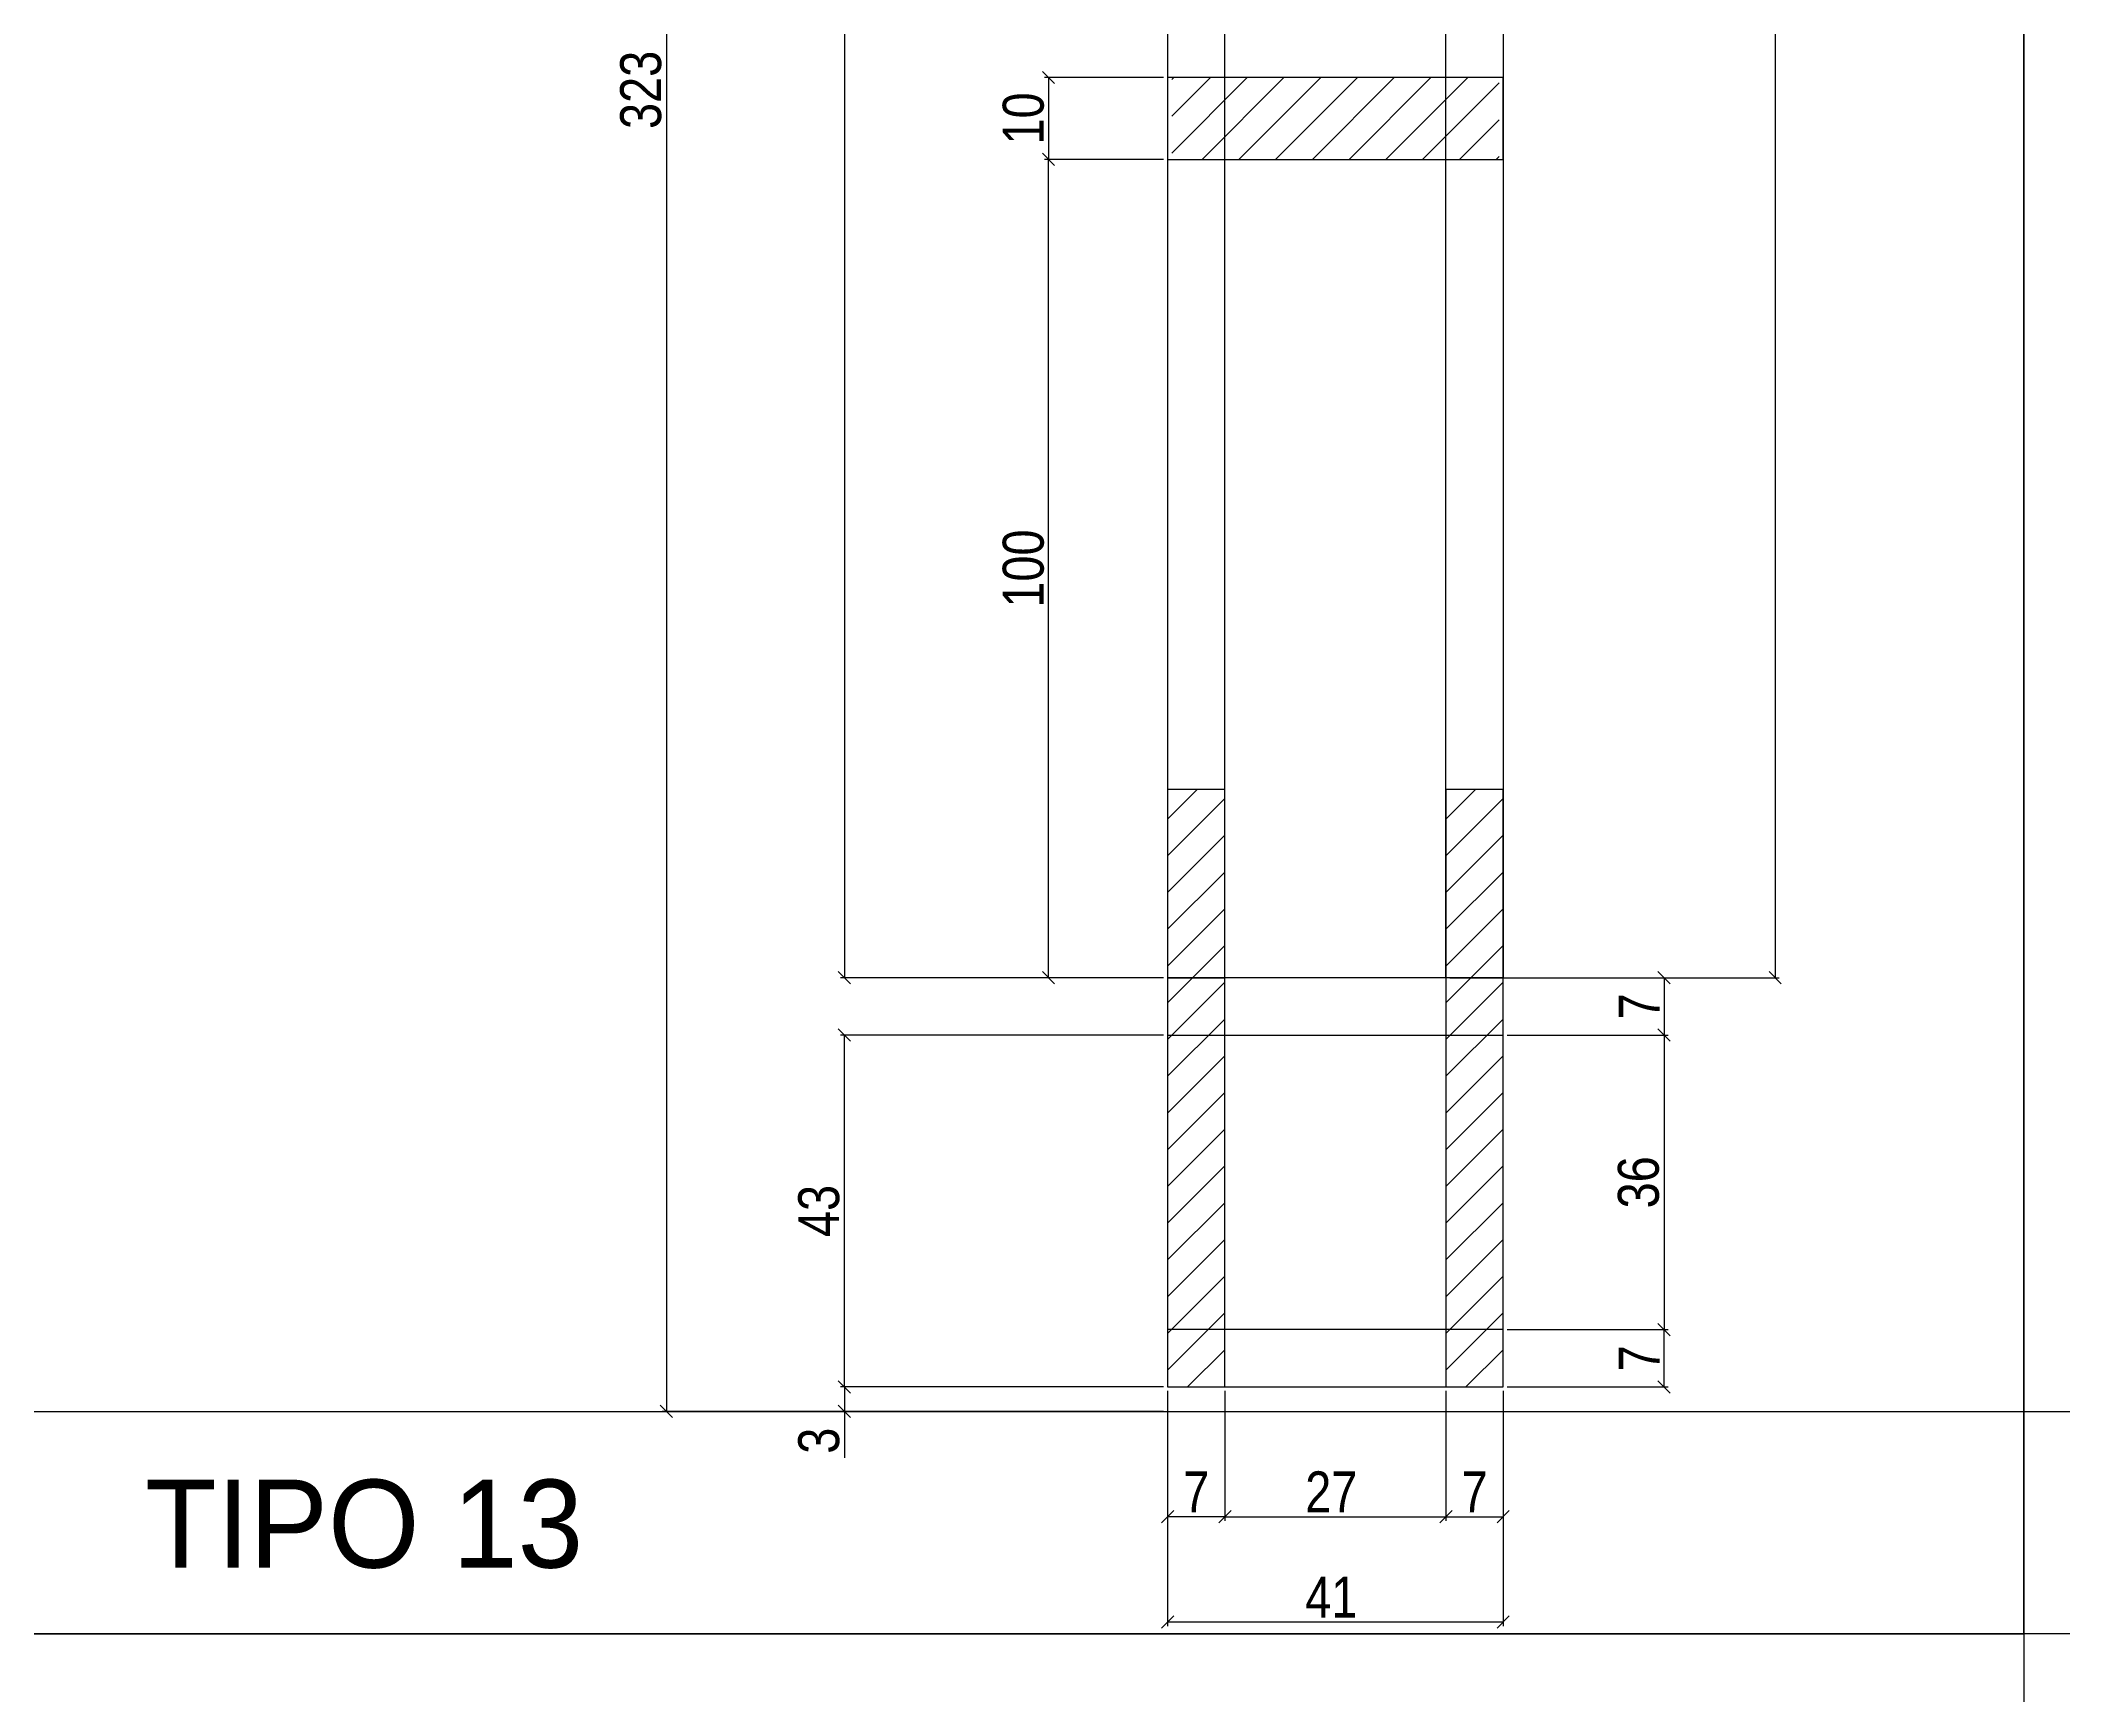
# Model space of a CAD drawing. Header units: millimetres. Extents: x 4248 to 7961, y 1155 to 5765.
# Drawn here: x 5261.4 to 5755.7, y 1908.7 to 2313.2 of the extents above; entities that cross this region are included whole.
import ezdxf

# ---------------------------------------------------------------- set-up
doc = ezdxf.new("R2010")
doc.units = ezdxf.units.MM
for name, color, linetype in [('1', 1, 'Continuous'), ('COTA', 241, 'Continuous'), ('Painéis', 200, 'Continuous'), ('SARR_7x7', 40, 'Continuous'), ('VIGAS', 3, 'Continuous')]:
    doc.layers.add(name, color=color, linetype=linetype)
doc.styles.add('COTA TECNICA 2X', font='techl___.ttf', dxfattribs={"height": 10})
doc.styles.add('ROMAS860', font='ROMAS860.SHX', dxfattribs={"height": 8.5})
doc.dimstyles.new('SECAO', dxfattribs={"dimscale": 0.333333, "dimtxt": 5, "dimasz": 9, "dimexe": 3, "dimexo": 3, "dimgap": 3, "dimtad": 1, "dimdec": 1, "dimlfac": 0.5, "dimzin": 12, "dimdsep": 46, "dimtxsty": 'COTA TECNICA 2X', "dimblk1": 'OBLIQUE', "dimblk2": 'OBLIQUE', "dimsah": 1, "dimcen": 0.9, "dimclrd": 4, "dimclre": 4, "dimclrt": 240, "dimadec": 1, "dimazin": 3, "dimtfac": 1, "dimtdec": 1, "dimtmove": 0, "dimatfit": 3, "dimfxl": 1, "dimtolj": 1, "dimtzin": 12, "dimarcsym": 0})

# ---------------------------------------------------------------- blocks, each defined once
blk = doc.blocks.new('_Oblique')
at = {"layer": '1', "color": 0, "lineweight": -2}
blk.add_line((-0.5, -0.5), (0.5, 0.5), dxfattribs=at)
blk = doc.blocks.new('*D347')
at = {"layer": 'COTA', "color": 4, "lineweight": -2, "transparency": 16777216}
for p, q in [((5535.8, 2588.14), (5456.84, 2588.14)), ((5457.84, 2588.14), (5457.84, 2084.14)), ((5535.8, 2084.14), (5456.84, 2084.14))]:
    blk.add_line(p, q, dxfattribs=at)
at = {"layer": 'Defpoints', "color": 0, "transparency": 16777216}
for p in [(5536.8, 2588.14), (5457.84, 2084.14), (5536.8, 2084.14)]:
    blk.add_point(p, dxfattribs=at)
at = {"layer": 'COTA', "color": 4, "lineweight": -2, "transparency": 16777216, "xscale": 3, "yscale": 3, "zscale": 3}
for p, rotation in [((5457.84, 2588.14), 90), ((5457.84, 2084.14), 270)]:
    blk.add_blockref('_Oblique', p, dxfattribs=dict(at, rotation=rotation))
at = {"layer": 'COTA', "color": 240, "transparency": 16777216, "insert": (5451.73, 2336.14), "char_height": 10, "attachment_point": 5, "rotation": 90, "style": 'COTA TECNICA 2X'}
blk.add_mtext('\\A1;252', dxfattribs=at)
blk = doc.blocks.new('*D348')
at = {"layer": 'COTA', "color": 4, "lineweight": -2, "transparency": 16777216}
for p, q in [((5536.8, 1983.14), (5536.8, 1925.69)), ((5618.8, 1983.14), (5618.8, 1925.69)), ((5536.8, 1926.69), (5618.8, 1926.69))]:
    blk.add_line(p, q, dxfattribs=at)
at = {"layer": 'Defpoints', "color": 0, "transparency": 16777216}
for p in [(5536.8, 1984.14), (5618.8, 1984.14), (5618.8, 1926.69)]:
    blk.add_point(p, dxfattribs=at)
at = {"layer": 'COTA', "color": 4, "lineweight": -2, "transparency": 16777216, "xscale": 3, "yscale": 3, "zscale": 3, "rotation": 180}
blk.add_blockref('_Oblique', (5536.8, 1926.69), dxfattribs=at)
at = {"layer": 'COTA', "color": 4, "lineweight": -2, "transparency": 16777216, "xscale": 3, "yscale": 3, "zscale": 3}
blk.add_blockref('_Oblique', (5618.8, 1926.69), dxfattribs=at)
at = {"layer": 'COTA', "color": 240, "transparency": 16777216, "insert": (5576.8, 1932.76), "char_height": 10, "attachment_point": 5, "style": 'COTA TECNICA 2X'}
blk.add_mtext('\\A1;41', dxfattribs=at)
blk = doc.blocks.new('*D349')
at = {"layer": 'COTA', "color": 4, "lineweight": -2, "transparency": 16777216}
for p, q in [((5550.8, 1983.14), (5550.8, 1951.41)), ((5604.8, 1983.14), (5604.8, 1951.41)), ((5550.8, 1952.41), (5604.8, 1952.41))]:
    blk.add_line(p, q, dxfattribs=at)
at = {"layer": 'Defpoints', "color": 0, "transparency": 16777216}
for p in [(5550.8, 1984.14), (5604.8, 1984.14), (5604.8, 1952.41)]:
    blk.add_point(p, dxfattribs=at)
at = {"layer": 'COTA', "color": 4, "lineweight": -2, "transparency": 16777216, "xscale": 3, "yscale": 3, "zscale": 3, "rotation": 180}
blk.add_blockref('_Oblique', (5550.8, 1952.41), dxfattribs=at)
at = {"layer": 'COTA', "color": 4, "lineweight": -2, "transparency": 16777216, "xscale": 3, "yscale": 3, "zscale": 3}
blk.add_blockref('_Oblique', (5604.8, 1952.41), dxfattribs=at)
at = {"layer": 'COTA', "color": 240, "transparency": 16777216, "insert": (5576.8, 1958.48), "char_height": 10, "attachment_point": 5, "style": 'COTA TECNICA 2X'}
blk.add_mtext('\\A1;27', dxfattribs=at)
blk = doc.blocks.new('*D350')
at = {"layer": 'COTA', "color": 4, "lineweight": -2, "transparency": 16777216}
blk.add_line((5604.8, 1952.41), (5618.8, 1952.41), dxfattribs=at)
at = {"layer": 'Defpoints', "color": 0, "transparency": 16777216}
for p in [(5604.8, 1952.41), (5618.8, 1952.41), (5618.8, 1952.41)]:
    blk.add_point(p, dxfattribs=at)
at = {"layer": 'COTA', "color": 4, "lineweight": -2, "transparency": 16777216, "xscale": 3, "yscale": 3, "zscale": 3, "rotation": 180}
blk.add_blockref('_Oblique', (5604.8, 1952.41), dxfattribs=at)
at = {"layer": 'COTA', "color": 4, "lineweight": -2, "transparency": 16777216, "xscale": 3, "yscale": 3, "zscale": 3}
blk.add_blockref('_Oblique', (5618.8, 1952.41), dxfattribs=at)
at = {"layer": 'COTA', "color": 240, "transparency": 16777216, "insert": (5611.8, 1958.48), "char_height": 10, "attachment_point": 5, "style": 'COTA TECNICA 2X'}
blk.add_mtext('\\A1;7', dxfattribs=at)
blk = doc.blocks.new('*D351')
at = {"layer": 'COTA', "color": 4, "lineweight": -2, "transparency": 16777216}
blk.add_line((5550.8, 1952.41), (5536.8, 1952.41), dxfattribs=at)
at = {"layer": 'Defpoints', "color": 0, "transparency": 16777216}
for p in [(5536.8, 1952.41), (5536.8, 1952.41), (5550.8, 1952.41)]:
    blk.add_point(p, dxfattribs=at)
at = {"layer": 'COTA', "color": 4, "lineweight": -2, "transparency": 16777216, "xscale": 3, "yscale": 3, "zscale": 3, "rotation": 180}
blk.add_blockref('_Oblique', (5536.8, 1952.41), dxfattribs=at)
at = {"layer": 'COTA', "color": 4, "lineweight": -2, "transparency": 16777216, "xscale": 3, "yscale": 3, "zscale": 3}
blk.add_blockref('_Oblique', (5550.8, 1952.41), dxfattribs=at)
at = {"layer": 'COTA', "color": 240, "transparency": 16777216, "insert": (5543.8, 1958.48), "char_height": 10, "attachment_point": 5, "style": 'COTA TECNICA 2X'}
blk.add_mtext('\\A1;7', dxfattribs=at)
blk = doc.blocks.new('*D352')
at = {"layer": 'COTA', "color": 4, "lineweight": -2, "transparency": 16777216}
for p, q in [((5535.8, 2304.16), (5506.7, 2304.16)), ((5507.7, 2304.16), (5507.7, 2284.16)), ((5535.8, 2284.16), (5506.7, 2284.16))]:
    blk.add_line(p, q, dxfattribs=at)
at = {"layer": 'Defpoints', "color": 0, "transparency": 16777216}
for p in [(5536.8, 2304.16), (5507.7, 2284.16), (5536.8, 2284.16)]:
    blk.add_point(p, dxfattribs=at)
at = {"layer": 'COTA', "color": 4, "lineweight": -2, "transparency": 16777216, "xscale": 3, "yscale": 3, "zscale": 3}
for p, rotation in [((5507.7, 2304.16), 90), ((5507.7, 2284.16), 270)]:
    blk.add_blockref('_Oblique', p, dxfattribs=dict(at, rotation=rotation))
at = {"layer": 'COTA', "color": 240, "transparency": 16777216, "insert": (5501.59, 2294.16), "char_height": 10, "attachment_point": 5, "rotation": 90, "style": 'COTA TECNICA 2X'}
blk.add_mtext('\\A1;10', dxfattribs=at)
blk = doc.blocks.new('*D354')
at = {"layer": 'COTA', "color": 4, "lineweight": -2, "transparency": 16777216}
for p, q in [((5549.8, 2624.14), (5413.33, 2624.14)), ((5414.33, 2624.14), (5414.33, 1978.14)), ((5535.8, 1978.14), (5413.33, 1978.14))]:
    blk.add_line(p, q, dxfattribs=at)
at = {"layer": 'Defpoints', "color": 0, "transparency": 16777216}
for p in [(5550.8, 2624.14), (5414.33, 1978.14), (5536.8, 1978.14)]:
    blk.add_point(p, dxfattribs=at)
at = {"layer": 'COTA', "color": 4, "lineweight": -2, "transparency": 16777216, "xscale": 3, "yscale": 3, "zscale": 3}
for p, rotation in [((5414.33, 2624.14), 90), ((5414.33, 1978.14), 270)]:
    blk.add_blockref('_Oblique', p, dxfattribs=dict(at, rotation=rotation))
at = {"layer": 'COTA', "color": 240, "transparency": 16777216, "insert": (5408.11, 2301.14), "char_height": 10, "attachment_point": 5, "rotation": 90, "style": 'COTA TECNICA 2X'}
blk.add_mtext('\\A1;323', dxfattribs=at)
blk = doc.blocks.new('*D355')
at = {"layer": 'COTA', "color": 4, "lineweight": -2, "transparency": 16777216}
for p, q in [((5535.8, 1984.14), (5456.84, 1984.14)), ((5457.84, 1984.14), (5457.84, 1978.14)), ((5535.8, 1978.14), (5456.84, 1978.14)), ((5457.84, 1978.14), (5457.84, 1966.81))]:
    blk.add_line(p, q, dxfattribs=at)
at = {"layer": 'Defpoints', "color": 0, "transparency": 16777216}
for p in [(5536.8, 1984.14), (5457.84, 1978.14), (5536.8, 1978.14)]:
    blk.add_point(p, dxfattribs=at)
at = {"layer": 'COTA', "color": 4, "lineweight": -2, "transparency": 16777216, "xscale": 3, "yscale": 3, "zscale": 3}
for p, rotation in [((5457.84, 1984.14), 90), ((5457.84, 1978.14), 270)]:
    blk.add_blockref('_Oblique', p, dxfattribs=dict(at, rotation=rotation))
at = {"layer": 'COTA', "color": 240, "transparency": 16777216, "insert": (5451.62, 1970.98), "char_height": 10, "attachment_point": 5, "rotation": 90, "style": 'COTA TECNICA 2X'}
blk.add_mtext('\\A1;3', dxfattribs=at)
blk = doc.blocks.new('*D358')
at = {"layer": 'COTA', "color": 4, "lineweight": -2, "transparency": 16777216}
for p, q in [((5535.8, 2284.16), (5506.7, 2284.16)), ((5507.7, 2084.14), (5507.7, 2284.16)), ((5534.8, 2084.14), (5506.7, 2084.14))]:
    blk.add_line(p, q, dxfattribs=at)
at = {"layer": 'Defpoints', "color": 0, "transparency": 16777216}
for p in [(5507.7, 2284.16), (5536.8, 2284.16), (5535.8, 2084.14)]:
    blk.add_point(p, dxfattribs=at)
at = {"layer": 'COTA', "color": 4, "lineweight": -2, "transparency": 16777216, "xscale": 3, "yscale": 3, "zscale": 3}
for p, rotation in [((5507.7, 2284.16), 90), ((5507.7, 2084.14), 270)]:
    blk.add_blockref('_Oblique', p, dxfattribs=dict(at, rotation=rotation))
at = {"layer": 'COTA', "color": 240, "transparency": 16777216, "insert": (5501.59, 2184.15), "char_height": 10, "attachment_point": 5, "rotation": 90, "style": 'COTA TECNICA 2X'}
blk.add_mtext('\\A1;100', dxfattribs=at)
blk = doc.blocks.new('*D360')
at = {"layer": 'COTA', "color": 4, "lineweight": -2, "transparency": 16777216}
for p, q in [((5620.8, 2588.12), (5686.27, 2588.12)), ((5685.27, 2588.12), (5685.27, 2084.14)), ((5620.8, 2084.14), (5686.27, 2084.14))]:
    blk.add_line(p, q, dxfattribs=at)
at = {"layer": 'Defpoints', "color": 0, "transparency": 16777216}
for p in [(5619.8, 2588.12), (5619.8, 2084.14), (5685.27, 2084.14)]:
    blk.add_point(p, dxfattribs=at)
at = {"layer": 'COTA', "color": 4, "lineweight": -2, "transparency": 16777216, "xscale": 3, "yscale": 3, "zscale": 3}
for p, rotation in [((5685.27, 2588.12), 90), ((5685.27, 2084.14), 270)]:
    blk.add_blockref('_Oblique', p, dxfattribs=dict(at, rotation=rotation))
at = {"layer": 'COTA', "color": 240, "transparency": 16777216, "insert": (5679.16, 2336.13), "char_height": 10, "attachment_point": 5, "rotation": 90, "style": 'COTA TECNICA 2X'}
blk.add_mtext('\\A1;252', dxfattribs=at)
blk = doc.blocks.new('*D361')
at = {"layer": 'COTA', "color": 4, "lineweight": -2, "transparency": 16777216}
for p, q in [((5605.8, 2084.14), (5659.12, 2084.14)), ((5658.12, 2084.14), (5658.12, 2070.14)), ((5623.85, 2070.14), (5659.12, 2070.14))]:
    blk.add_line(p, q, dxfattribs=at)
at = {"layer": 'Defpoints', "color": 0, "transparency": 16777216}
for p in [(5604.8, 2084.14), (5622.85, 2070.14), (5658.12, 2070.14)]:
    blk.add_point(p, dxfattribs=at)
at = {"layer": 'COTA', "color": 4, "lineweight": -2, "transparency": 16777216, "xscale": 3, "yscale": 3, "zscale": 3}
for p, rotation in [((5658.12, 2084.14), 90), ((5658.12, 2070.14), 270)]:
    blk.add_blockref('_Oblique', p, dxfattribs=dict(at, rotation=rotation))
at = {"layer": 'COTA', "color": 240, "transparency": 16777216, "insert": (5652.05, 2077.14), "char_height": 10, "attachment_point": 5, "rotation": 90, "style": 'COTA TECNICA 2X'}
blk.add_mtext('\\A1;7', dxfattribs=at)
blk = doc.blocks.new('*D1179')
at = {"layer": 'COTA', "color": 4, "lineweight": -2, "transparency": 16777216}
for p, q in [((5535.8, 1984.14), (5456.84, 1984.14)), ((5457.84, 1984.14), (5457.84, 1978.14)), ((5535.8, 1978.14), (5456.84, 1978.14)), ((5457.84, 1978.14), (5457.84, 1966.81))]:
    blk.add_line(p, q, dxfattribs=at)
at = {"layer": 'Defpoints', "color": 0, "transparency": 16777216}
for p in [(5536.8, 1984.14), (5457.84, 1978.14), (5536.8, 1978.14)]:
    blk.add_point(p, dxfattribs=at)
at = {"layer": 'COTA', "color": 4, "lineweight": -2, "transparency": 16777216, "xscale": 3, "yscale": 3, "zscale": 3}
for p, rotation in [((5457.84, 1984.14), 90), ((5457.84, 1978.14), 270)]:
    blk.add_blockref('_Oblique', p, dxfattribs=dict(at, rotation=rotation))
at = {"layer": 'COTA', "color": 240, "transparency": 16777216, "insert": (5451.62, 1970.98), "char_height": 10, "attachment_point": 5, "rotation": 90, "style": 'COTA TECNICA 2X'}
blk.add_mtext('\\A1;3', dxfattribs=at)
blk = doc.blocks.new('*D1180')
at = {"layer": 'COTA', "color": 4, "lineweight": -2, "transparency": 16777216}
for p, q in [((5535.8, 2070.14), (5456.84, 2070.14)), ((5457.84, 1984.14), (5457.84, 2070.14)), ((5535.8, 1984.14), (5456.84, 1984.14))]:
    blk.add_line(p, q, dxfattribs=at)
at = {"layer": 'Defpoints', "color": 0, "transparency": 16777216}
for p in [(5457.84, 2070.14), (5536.8, 2070.14), (5536.8, 1984.14)]:
    blk.add_point(p, dxfattribs=at)
at = {"layer": 'COTA', "color": 4, "lineweight": -2, "transparency": 16777216, "xscale": 3, "yscale": 3, "zscale": 3}
for p, rotation in [((5457.84, 2070.14), 90), ((5457.84, 1984.14), 270)]:
    blk.add_blockref('_Oblique', p, dxfattribs=dict(at, rotation=rotation))
at = {"layer": 'COTA', "color": 240, "transparency": 16777216, "insert": (5451.62, 2027.14), "char_height": 10, "attachment_point": 5, "rotation": 90, "style": 'COTA TECNICA 2X'}
blk.add_mtext('\\A1;43', dxfattribs=at)
blk = doc.blocks.new('*D1181')
at = {"layer": 'COTA', "color": 4, "lineweight": -2, "transparency": 16777216}
for p, q in [((5619.8, 2070.14), (5659.12, 2070.14)), ((5658.12, 2070.14), (5658.12, 1998.14)), ((5619.8, 1998.14), (5659.12, 1998.14))]:
    blk.add_line(p, q, dxfattribs=at)
at = {"layer": 'Defpoints', "color": 0, "transparency": 16777216}
for p in [(5618.8, 2070.14), (5618.8, 1998.14), (5658.12, 1998.14)]:
    blk.add_point(p, dxfattribs=at)
at = {"layer": 'COTA', "color": 4, "lineweight": -2, "transparency": 16777216, "xscale": 3, "yscale": 3, "zscale": 3}
for p, rotation in [((5658.12, 2070.14), 90), ((5658.12, 1998.14), 270)]:
    blk.add_blockref('_Oblique', p, dxfattribs=dict(at, rotation=rotation))
at = {"layer": 'COTA', "color": 240, "transparency": 16777216, "insert": (5651.9, 2034.14), "char_height": 10, "attachment_point": 5, "rotation": 90, "style": 'COTA TECNICA 2X'}
blk.add_mtext('\\A1;36', dxfattribs=at)
blk = doc.blocks.new('*D1182')
at = {"layer": 'COTA', "color": 4, "lineweight": -2, "transparency": 16777216}
for p, q in [((5619.8, 1998.14), (5659.12, 1998.14)), ((5658.12, 1984.14), (5658.12, 1998.14)), ((5619.8, 1984.14), (5659.12, 1984.14))]:
    blk.add_line(p, q, dxfattribs=at)
at = {"layer": 'Defpoints', "color": 0, "transparency": 16777216}
for p in [(5618.8, 1998.14), (5658.12, 1998.14), (5618.8, 1984.14)]:
    blk.add_point(p, dxfattribs=at)
at = {"layer": 'COTA', "color": 4, "lineweight": -2, "transparency": 16777216, "xscale": 3, "yscale": 3, "zscale": 3}
for p, rotation in [((5658.12, 1998.14), 90), ((5658.12, 1984.14), 270)]:
    blk.add_blockref('_Oblique', p, dxfattribs=dict(at, rotation=rotation))
at = {"layer": 'COTA', "color": 240, "transparency": 16777216, "insert": (5652.05, 1991.14), "char_height": 10, "attachment_point": 5, "rotation": 90, "style": 'COTA TECNICA 2X'}
blk.add_mtext('\\A1;7', dxfattribs=at)

msp = doc.modelspace()

# ---------------------------------------------------------------- hatches: boundary and pattern name
at = {"layer": 'COTA'}
h = msp.add_hatch(dxfattribs=at)
h.set_pattern_fill('ANSI31', color=256, scale=2, style=0)
h.set_pattern_definition([(45, (-20590.8075, -194988.6317), (-4.49012806, 4.49012806), [])])
h.paths.add_polyline_path([(5617.8, 2304.16), (5537.8, 2304.16), (5537.8, 2284.16), (5617.8, 2284.16)])
h = msp.add_hatch(dxfattribs=at)
h.set_pattern_fill('ANSI31', color=256, scale=2, style=0)
h.set_pattern_definition([(45, (-14307.422, -3739.047), (-4.490128, 4.490128), [])])
h.paths.add_polyline_path([(5536.8, 1984.14), (5550.8, 1984.14), (5550.8, 2130.14), (5536.8, 2130.14)])
h = msp.add_hatch(dxfattribs=at)
h.set_pattern_fill('ANSI31', color=256, scale=2, style=0)
h.set_pattern_definition([(45, (-14239.422, -3739.047), (-4.490128, 4.490128), [])])
h.paths.add_polyline_path([(5604.8, 1984.14), (5618.8, 1984.14), (5618.8, 2130.14), (5604.8, 2130.14)])

# ---------------------------------------------------------------- linework, layer by layer
at = {"linetype": 'Continuous'}
for points in [[(5558.8, 2070.14), (5618.8, 2070.14), (5618.8, 2084.14), (5536.8, 2084.14), (5536.8, 2070.14), (5558.8, 2070.14)], [(5558.8, 1984.14), (5618.8, 1984.14), (5618.8, 1998.14), (5536.8, 1998.14), (5536.8, 1984.14), (5558.8, 1984.14)]]:
    msp.add_lwpolyline(points, dxfattribs=at)
at = {"layer": 'COTA', "color": 1}
msp.add_line((4247.57, 1978.14), (7744.04, 1978.14), dxfattribs=at)
at = {"layer": 'Painéis'}
msp.add_lwpolyline([(5536.8, 2284.16), (5618.8, 2284.16), (5618.8, 2304.16), (5536.8, 2304.16), (5536.8, 2284.16)], dxfattribs=at)
for points in [[(5536.8, 1984.14), (5550.8, 1984.14), (5550.8, 2130.14), (5536.8, 2130.14)], [(5604.8, 1984.14), (5618.8, 1984.14), (5618.8, 2130.14), (5604.8, 2130.14)]]:
    msp.add_lwpolyline(points, close=True, dxfattribs=at)
at = {"layer": 'SARR_7x7', "linetype": 'Continuous'}
for points in [[(5536.8, 2084.14), (5550.8, 2084.14), (5550.8, 2588.14), (5536.8, 2588.14)], [(5618.8, 2084.14), (5604.8, 2084.14), (5604.8, 2588.12), (5618.8, 2588.12)]]:
    msp.add_lwpolyline(points, close=True, dxfattribs=at)
at = {"layer": 'VIGAS'}
for points in [[(5746.06, 1923.79), (5246.56, 1923.79), (5246.56, 2692.22), (5746.06, 2692.22)], [(6245.55, 1923.79), (5746.06, 1923.79), (5746.06, 2692.22), (6245.55, 2692.22)], [(5746.06, 1155.37), (5246.56, 1155.37), (5246.56, 1923.79), (5746.06, 1923.79)]]:
    msp.add_lwpolyline(points, close=True, dxfattribs=at)

# ---------------------------------------------------------------- texts
at = {"layer": 'COTA', "color": 7, "style": 'ROMAS860'}
msp.add_text('TIPO 13', height=21.505, dxfattribs=at).set_placement((5286.91, 1939.96))

# ---------------------------------------------------------------- dimensions: what is measured, and where the dimension line sits
at = {"layer": 'COTA', "color": 3}
for base, p1, p2, picture, middle in [((5414.33, 1978.14), (5550.8, 2624.14), (5536.8, 1978.14), '*D354', (5408.11, 2301.14)), ((5457.84, 2084.14), (5536.8, 2588.14), (5536.8, 2084.14), '*D347', (5451.73, 2336.14)), ((5685.27, 2084.14), (5619.8, 2588.12), (5619.8, 2084.14), '*D360', (5679.16, 2336.13)), ((5507.7, 2284.16), (5536.8, 2304.16), (5536.8, 2284.16), '*D352', (5501.59, 2294.16)), ((5507.7, 2284.16), (5535.8, 2084.14), (5536.8, 2284.16), '*D358', (5501.59, 2184.15)), ((5658.12, 2070.14), (5604.8, 2084.14), (5622.85, 2070.14), '*D361', (5652.05, 2077.14)), ((5457.84, 2070.14), (5536.8, 1984.14), (5536.8, 2070.14), '*D1180', (5451.62, 2027.14)), ((5658.12, 1998.14), (5618.8, 2070.14), (5618.8, 1998.14), '*D1181', (5651.9, 2034.14)), ((5457.84, 1978.14), (5536.8, 1984.14), (5536.8, 1978.14), '*D355', (5451.62, 1970.98)), ((5457.84, 1978.14), (5536.8, 1984.14), (5536.8, 1978.14), '*D1179', (5451.62, 1970.98))]:
    dim = msp.add_linear_dim(base=base, p1=p1, p2=p2, angle=90, dimstyle='SECAO', dxfattribs=at)
    dim.commit()
    dim.dimension.update_dxf_attribs({"geometry": picture, "text_midpoint": middle})
dim = msp.add_linear_dim(base=(5658.12, 1998.14), p1=(5618.8, 1984.14), p2=(5618.8, 1998.14), angle=90, dimstyle='SECAO', dxfattribs=at)
dim.commit()
dim.dimension.update_dxf_attribs({"geometry": '*D1182', "text_midpoint": (5658.12, 1991.14), "dimtype": 160})
for base, p1, p2, picture, middle in [((5618.8, 1926.69), (5536.8, 1984.14), (5618.8, 1984.14), '*D348', (5576.8, 1926.69)), ((5604.8, 1952.41), (5550.8, 1984.14), (5604.8, 1984.14), '*D349', (5576.8, 1952.41)), ((5618.8, 1952.41), (5604.8, 1952.41), (5618.8, 1952.41), '*D350', (5611.8, 1952.41))]:
    dim = msp.add_linear_dim(base=base, p1=p1, p2=p2, dimstyle='SECAO', dxfattribs=at)
    dim.commit()
    dim.dimension.update_dxf_attribs({"geometry": picture, "text_midpoint": middle, "dimtype": 160})
dim = msp.add_linear_dim(base=(5536.8, 1952.41), p1=(5550.8, 1952.41), p2=(5536.8, 1952.41), dimstyle='SECAO', dxfattribs=at)
dim.commit()
dim.dimension.update_dxf_attribs({"geometry": '*D351', "text_midpoint": (5543.8, 1958.48)})

doc.saveas('drawing.dxf')
